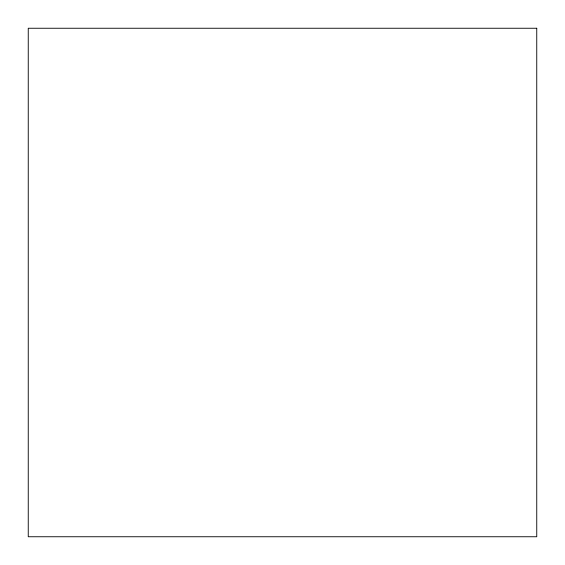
<?xml version="1.0" encoding="UTF-8"?>
<svg xmlns="http://www.w3.org/2000/svg" width="565" height="565" viewBox="0 0 565 565"><rect width="100%" height="100%" fill="white"/><g stroke="black" fill="none" stroke-linecap="round" stroke-linejoin="round"><path stroke-width="0.85" d="M536.75 28.25L28.25 28.25L28.25 536.75L536.75 536.75L536.75 28.25"/></g></svg>
